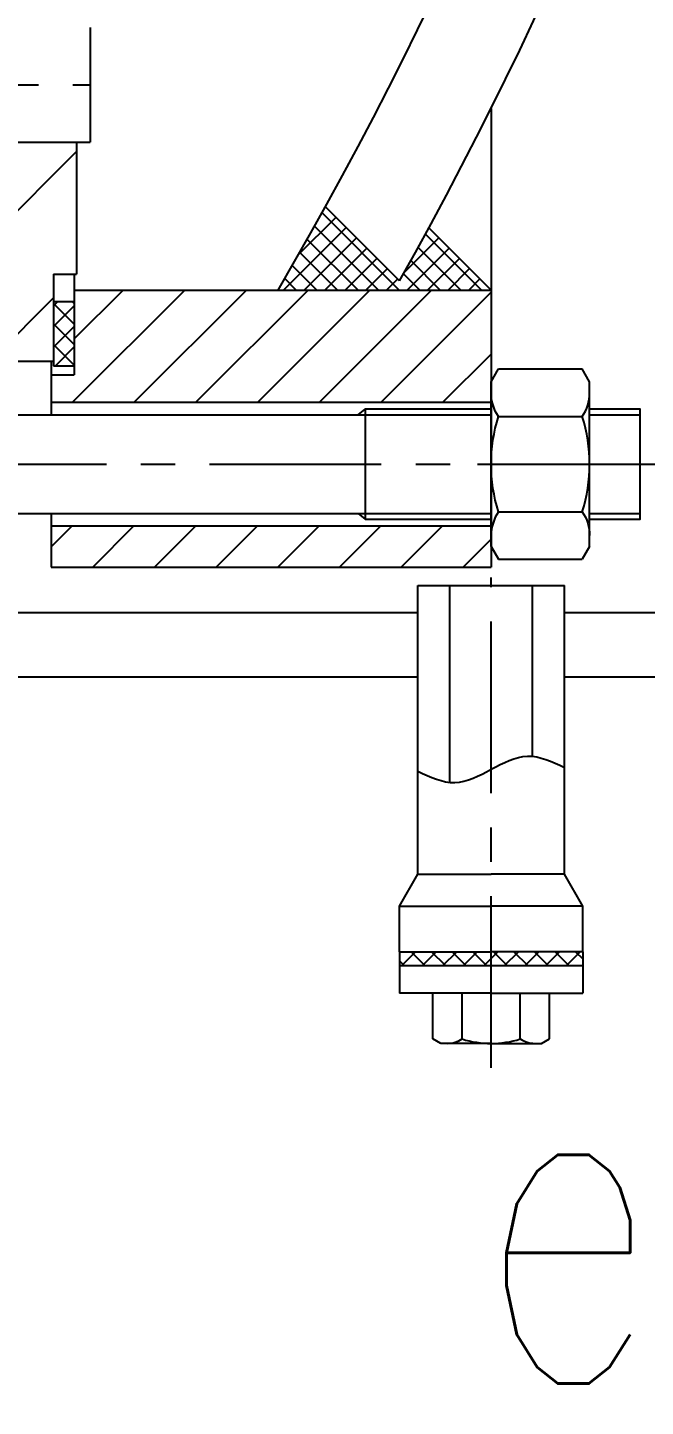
# Model space of a CAD drawing. Header units: millimetres. Extents: x -375 to 12388, y -150 to 8760.
# Drawn here: x 7709.2 to 7844, y 5667.7 to 5968.8 of the extents above; entities that cross this region are included whole.
import ezdxf
from ezdxf.enums import TextEntityAlignment as Align

# ---------------------------------------------------------------- set-up
doc = ezdxf.new("R2010")
doc.units = ezdxf.units.MM
doc.header["$LTSCALE"] = 30
doc.linetypes.add('CENTER', pattern=[2, 1.25, -0.25, 0.25, -0.25])
doc.layers.get('Defpoints').update_dxf_attribs({"color": 241})
for name, color, linetype in [('1轮廓实线层', 4, 'Continuous'), ('2细线层', 7, 'Continuous'), ('3中心线层', 1, 'CENTER'), ('5剖面线层', 2, 'Continuous'), ('6文字层', 3, 'Continuous'), ('7标注层', 1, 'Continuous')]:
    doc.layers.add(name, color=color, linetype=linetype)
doc.styles.add('PC_TEXTSTYLE', font='romans.shx', dxfattribs={"width": 0.7, "bigfont": 'hzfs.shx'})
doc.styles.add('TH_GBDIM', font='romans.shx', dxfattribs={"width": 0.7, "bigfont": 'hzfs.shx'})
doc.dimstyles.new('TH_GBDIM', dxfattribs={"dimscale": 15, "dimtxt": 3.5, "dimasz": 2.5, "dimexe": 2, "dimexo": 0, "dimgap": 1.5, "dimtad": 1, "dimdec": 1, "dimdsep": 46, "dimtxsty": 'TH_GBDIM', "dimcen": 2.5, "dimclrd": 256, "dimclre": 256, "dimclrt": 3, "dimadec": 0, "dimazin": 2, "dimtfac": 0.714286, "dimtdec": 1, "dimtmove": 0, "dimatfit": 3, "dimfxl": 0, "dimtzin": 0, "dimlwd": -1, "dimlwe": -1, "dimarcsym": 0})

# ---------------------------------------------------------------- blocks, each defined once
blk = doc.blocks.new('浮头盖')
at = {"layer": '5剖面线层'}
h = blk.add_hatch(dxfattribs=at)
h.set_pattern_fill('ANSI37', color=256, style=0)
h.set_pattern_definition([(315, (-1299.153, 1108.442), (-2.245064, -2.245064), []), (225, (-1299.153, 1108.442), (-2.245064, 2.245064), [])])
h.paths.add_polyline_path([(-103.64, -427.5, 0.003798), (-97.23, -415.91), (-83.64, -429.5), (-130.15, -429.5, 0.00615), (-119.81, -411.33)])
at = {"layer": '1轮廓实线层'}
for p, q in [((-83.64, -389.81), (-83.64, -490)), ((-103.64, -427.5), (-119.81, -411.33)), ((-83.64, -429.5), (-97.23, -415.91)), ((-174.64, -426), (-174.64, -448)), ((-174.64, -429.5), (-83.64, -429.5)), ((-179.64, -445), (-179.64, -456.7)), ((-179.64, -448), (-174.64, -448)), ((-179.64, -454), (-83.64, -454)), ((-179.64, -478.3), (-179.64, -490)), ((-179.64, -481), (-83.64, -481)), ((-179.64, -490), (-83.64, -490))]:
    blk.add_line(p, q, dxfattribs=at)
for radius, start, end in [(850, 329.64912, 30.35088), (872, 330.64283, 29.35717)]:
    blk.add_arc((-863.65, 0), radius, start, end, dxfattribs=at)
at = {"layer": '3中心线层'}
blk.add_line((-325.1, -467.5), (-34.48, -467.5), dxfattribs=at)
blk = doc.blocks.new('M24')
at = {"layer": '1轮廓实线层', "extrusion": (0, -1.22465e-16, -1)}
for p, q in [((-21.5, 18), (-19.89, 20.78)), ((-19.89, 20.78), (-1.61, 20.78)), ((-19.89, 10.39), (-1.61, 10.39))]:
    blk.add_line(p, q, dxfattribs=at)
at = {"layer": '1轮廓实线层'}
for p, q in [((0, 18), (-1.61, 20.78)), ((-21.5, 18), (-21.5, -18)), ((-19.89, -10.39), (-1.61, -10.39)), ((-21.5, -18), (-19.89, -20.78)), ((-19.89, -20.78), (-1.61, -20.78))]:
    blk.add_line(p, q, dxfattribs=at)
at = {"layer": '1轮廓实线层', "extrusion": (1.22465e-16, 0, -1)}
for p, q in [((0, 18), (0, -18)), ((0, -18), (-1.61, -20.78))]:
    blk.add_line(p, q, dxfattribs=at)
at = {"layer": '1轮廓实线层', "extrusion": (0, -1.22465e-16, -1)}
blk.add_arc((12.3, 15.59), 9.2, 325.6158, 0, dxfattribs=at)
at = {"layer": '1轮廓实线层'}
for centre, radius, start, end in [((-9.2, 15.59), 9.2, 325.6158, 0), ((12.89, 0), 34.39, 162.412, 197.588), ((-12.3, -15.59), 9.2, 145.6158, 180)]:
    blk.add_arc(centre, radius, start, end, dxfattribs=at)
at = {"layer": '1轮廓实线层', "extrusion": (1.22465e-16, 0, -1)}
for centre, radius, start, end in [((34.39, 0), 34.39, 162.412, 197.588), ((9.2, -15.59), 9.2, 145.6158, 180)]:
    blk.add_arc(centre, radius, start, end, dxfattribs=at)
at = {"layer": '3中心线层'}
blk.add_line((-24.5, 0), (3, 0), dxfattribs=at)
at = {"layer": '1轮廓实线层', "style": 'PC_TEXTSTYLE'}
blk.add_text('TH_SUPERPART', height=1e-29, dxfattribs=at).set_placement((0, 0))
blk = doc.blocks.new('M24螺柱')
at = {"layer": '1轮廓实线层'}
for p, q in [((-200, 12), (-200, -12)), ((60, 12), (60, -12))]:
    blk.add_line(p, q, dxfattribs=at)
for points in [[(-200, 10.8), (-200, 12), (-189, 12)], [(-189, -12), (-200, -12), (-200, -10.8), (-200, 10.8)], [(-167.5, 12), (-140, 12), (-140, -12), (-167.5, -12)], [(-140, 12), (-138.5, 10.8), (-1.5, 10.8), (0, 12)], [(0, 12), (27.5, 12)], [(27.5, -12), (0, -12), (0, 12)], [(49, 12), (60, 12), (60, 10.8), (60, -10.8), (60, -12), (49, -12)]]:
    blk.add_lwpolyline(points, dxfattribs=at)
at = {"layer": '1轮廓实线层', "extrusion": (0, -1.22465e-16, -1)}
blk.add_lwpolyline([(140, -12), (138.5, -10.8), (1.5, -10.8), (0, -12)], dxfattribs=at)
at = {"layer": '2细线层'}
for p, q in [((-200, 10.8), (-189, 10.8)), ((-167.5, 10.8), (-138.5, 10.8)), ((-1.5, 10.8), (27.5, 10.8)), ((49, 10.8), (60, 10.8))]:
    blk.add_line(p, q, dxfattribs=at)
at = {"layer": '2细线层', "extrusion": (0, -1.22465e-16, -1)}
for p, q in [((-200, -10.8), (-189, -10.8)), ((-167.5, -10.8), (-138.5, -10.8)), ((-1.5, -10.8), (27.5, -10.8)), ((49, -10.8), (60, -10.8))]:
    blk.add_line(p, q, dxfattribs=at)
at = {"layer": '1轮廓实线层', "style": 'PC_TEXTSTYLE'}
blk.add_text('TH_SUPERPART', height=1e-29, dxfattribs=at).set_placement((-200, 0))
blk = doc.blocks.new('*D51')
at = {"layer": '7标注层'}
for p, q in [((894.33, 6340.99), (894.33, 5364.81)), ((8202.36, 6340.99), (8202.36, 5364.81)), ((931.83, 5394.81), (8164.86, 5394.81))]:
    blk.add_line(p, q, dxfattribs=at)
for points in [[(931.83, 5401.06), (931.83, 5388.56), (894.33, 5394.81)], [(8164.86, 5401.06), (8164.86, 5388.56), (8202.36, 5394.81)]]:
    blk.add_solid(points, dxfattribs=at)
at = {"layer": 'Defpoints', "color": 0}
for p in [(894.33, 6340.99), (8202.36, 6340.99), (8202.36, 5394.81)]:
    blk.add_point(p, dxfattribs=at)
at = {"layer": '7标注层', "color": 3, "insert": (4548.34, 5443.56), "char_height": 52.5, "attachment_point": 5, "style": 'TH_GBDIM'}
blk.add_mtext('{~7308}{}{}', dxfattribs=at)

msp = doc.modelspace()

# ---------------------------------------------------------------- hatches: boundary and pattern name
at = {"layer": '5剖面线层'}
h = msp.add_hatch(dxfattribs=at)
h.set_pattern_fill('ANSI37', color=256, style=0)
h.set_pattern_definition([(45, (6594.8115, 5232.5452), (-2.245064, 2.245064), []), (135, (6594.8115, 5232.5452), (-2.245064, -2.245064), [])])
h.paths.add_polyline_path([(7719.33, 5908.99), (7714.83, 5908.99), (7714.83, 5895.99), (7714.83, 5894.99), (7719.33, 5894.99)])
h.paths.add_polyline_path([(7719.33, 6340.99), (7714.83, 6340.99), (7714.83, 6335.99), (7719.33, 6335.99)])
h.paths.add_polyline_path([(7719.33, 6345.99), (7714.83, 6345.99), (7714.83, 6340.99), (7719.33, 6340.99)])
h.paths.add_polyline_path([(7719.33, 6786.99), (7714.83, 6786.99), (7714.83, 6785.99), (7714.83, 6772.99), (7719.33, 6772.99)])
h = msp.add_hatch(dxfattribs=at)
h.set_pattern_fill('ANSI31', color=256, scale=6, style=0)
h.paths.add_polyline_path([(7714.83, 6785.99), (7645.33, 6785.99), (7651.5, 6766.99), (7643.83, 6766.99), (7643.83, 6738.86), (7644.83, 6738.28), (7717.33, 6738.28), (7719.83, 6740.78), (7719.83, 6766.99), (7714.83, 6766.99)])
h.paths.add_polyline_path([(7719.83, 6710.53), (7717.33, 6713.03), (7644.83, 6713.03), (7643.83, 6712.45), (7643.83, 6340.99), (7714.83, 6340.99), (7714.83, 6346.99), (7719.83, 6346.99)])
h.paths.add_polyline_path([(7719.83, 6334.99), (7714.83, 6334.99), (7714.83, 6340.99), (7643.83, 6340.99), (7643.83, 5968.82), (7719.83, 5968.82)])
h.paths.add_polyline_path([(7719.83, 5943.82), (7643.83, 5943.82), (7643.83, 5914.99), (7651.5, 5914.99), (7645.33, 5895.99), (7714.83, 5895.99), (7714.83, 5914.99), (7719.83, 5914.99)])
h = msp.add_hatch(dxfattribs=at)
h.set_pattern_fill('ANSI31', color=256, scale=3, style=0)
h.paths.add_polyline_path([(7810.33, 5859.99), (7714.33, 5859.99), (7714.33, 5850.99), (7810.33, 5850.99)])
h.paths.add_polyline_path([(7810.33, 5911.49), (7719.33, 5911.49), (7719.33, 5892.99), (7714.33, 5892.99), (7714.33, 5886.99), (7810.33, 5886.99), (7810.33, 5891.49)])
h = msp.add_hatch(dxfattribs=at)
h.set_pattern_fill('ANSI37', color=256, style=0)
h.set_pattern_definition([(315, (6199.344, 7481.7317), (-2.245064, -2.245064), []), (225, (6199.344, 7481.7317), (-2.245064, 2.245064), [])])
h.paths.add_polyline_path([(7810.34, 5763.99), (7810.34, 5766.99), (7790.34, 5766.99), (7790.34, 5763.99)])
h.paths.add_polyline_path([(7810.34, 5766.99), (7810.34, 5763.99), (7830.34, 5763.99), (7830.34, 5766.99)])

# ---------------------------------------------------------------- linework, layer by layer
at = {"layer": '1轮廓实线层'}
for p, q in [((7722.83, 5968.82), (7722.83, 5943.82)), ((1722.83, 5943.82), (7722.83, 5943.82)), ((7719.83, 5943.82), (7719.83, 5914.99)), ((7714.83, 5914.99), (7719.83, 5914.99)), ((7714.83, 5914.99), (7714.83, 5895.99)), ((7719.33, 5914.99), (7719.33, 5894.99)), ((7714.83, 5908.99), (7719.33, 5908.99)), ((7645.33, 5895.99), (7714.83, 5895.99)), ((7714.83, 5895.99), (7714.83, 5894.99)), ((7714.83, 5894.99), (7719.33, 5894.99)), ((7794.34, 5783.92), (7794.34, 5846.99)), ((7794.34, 5846.99), (7826.34, 5846.99)), ((7801.34, 5804), (7801.34, 5846.99)), ((7819.34, 5809.68), (7819.34, 5846.99)), ((7826.34, 5783.92), (7826.34, 5846.99)), ((7794.34, 5840.99), (7705.33, 5840.99)), ((7915.36, 5840.99), (7826.34, 5840.99)), ((7794.34, 5826.99), (7705.33, 5826.99)), ((7915.36, 5826.99), (7826.34, 5826.99)), ((7790.34, 5776.99), (7794.34, 5783.92)), ((7794.34, 5783.92), (7810.34, 5783.92)), ((7826.34, 5783.92), (7810.34, 5783.92)), ((7830.34, 5776.99), (7826.34, 5783.92)), ((7790.34, 5766.99), (7790.34, 5776.99)), ((7790.34, 5776.99), (7810.34, 5776.99)), ((7830.34, 5776.99), (7810.34, 5776.99)), ((7830.34, 5766.99), (7830.34, 5776.99)), ((7790.34, 5766.99), (7810.34, 5766.99)), ((7790.34, 5766.99), (7790.34, 5763.99)), ((7830.34, 5766.99), (7810.34, 5766.99)), ((7830.34, 5766.99), (7830.34, 5763.99)), ((7790.34, 5763.99), (7790.34, 5757.99)), ((7790.34, 5763.99), (7830.34, 5763.99)), ((7830.34, 5763.99), (7830.34, 5757.99)), ((7810.34, 5757.99), (7790.34, 5757.99)), ((7797.64, 5747.97), (7797.64, 5757.99)), ((7803.99, 5747.97), (7803.99, 5757.99)), ((7810.34, 5757.99), (7830.34, 5757.99)), ((7816.69, 5747.97), (7816.69, 5757.99)), ((7823.05, 5747.97), (7823.05, 5757.99)), ((7799.34, 5746.99), (7797.64, 5747.97)), ((7810.34, 5746.99), (7799.34, 5746.99)), ((7810.34, 5746.99), (7821.34, 5746.99)), ((7821.34, 5746.99), (7823.05, 5747.97))]:
    msp.add_line(p, q, dxfattribs=at)
for centre, radius, start, end in [((7800.62, 5753.25), 6.27, 271.8164, 302.5678), ((7810.34, 5768), 21.02, 252.412, 287.588), ((7820.07, 5753.25), 6.27, 237.4322, 268.1836)]:
    msp.add_arc(centre, radius, start, end, dxfattribs=at)
at = {"layer": '2细线层'}
msp.add_spline([(7794.34, 5806.41), (7802.41, 5803.96), (7818.27, 5809.72), (7826.34, 5807.26)], degree=3, dxfattribs=at)
at = {"layer": '3中心线层'}
for p, q in [((1719.01, 5956.32), (7722.83, 5956.32)), ((7810.34, 5741.63), (7810.34, 5848.74))]:
    msp.add_line(p, q, dxfattribs=at)

# ---------------------------------------------------------------- block references
at = {"layer": '1轮廓实线层'}
msp.add_blockref('浮头盖', (7893.96, 6340.99), dxfattribs=at)
at = {"layer": '1轮廓实线层', "xscale": -1, "rotation": 180}
for name, p in [('M24', (7831.83, 5873.49)), ('M24螺柱', (7782.83, 5873.49))]:
    msp.add_blockref(name, p, dxfattribs=at)

# ---------------------------------------------------------------- texts
at = {"layer": '6文字层', "style": 'PC_TEXTSTYLE', "width": 0.7}
msp.add_text('e4', height=75, dxfattribs=at).set_placement((7849.66, 5650.19), align=Align.BOTTOM_CENTER)

# ---------------------------------------------------------------- dimensions: what is measured, and where the dimension line sits
at = {"layer": '7标注层'}
dim = msp.add_linear_dim(base=(8202.36, 5394.81), p1=(894.33, 6340.99), p2=(8202.36, 6340.99), text='{~<>}{}{}', dimstyle='TH_GBDIM', override={"dimexo": 0, "dimgap": 1.5, "dimtad": 1, "dimjust": 0, "dimdec": 1, "dimlfac": 1, "dimse1": 0, "dimse2": 0, "dimsd1": 0, "dimsd2": 0}, dxfattribs=at)
dim.commit()
dim.dimension.update_dxf_attribs({"geometry": '*D51', "text_midpoint": (4548.34, 5394.81), "dimtype": 160})

doc.saveas('drawing.dxf')
